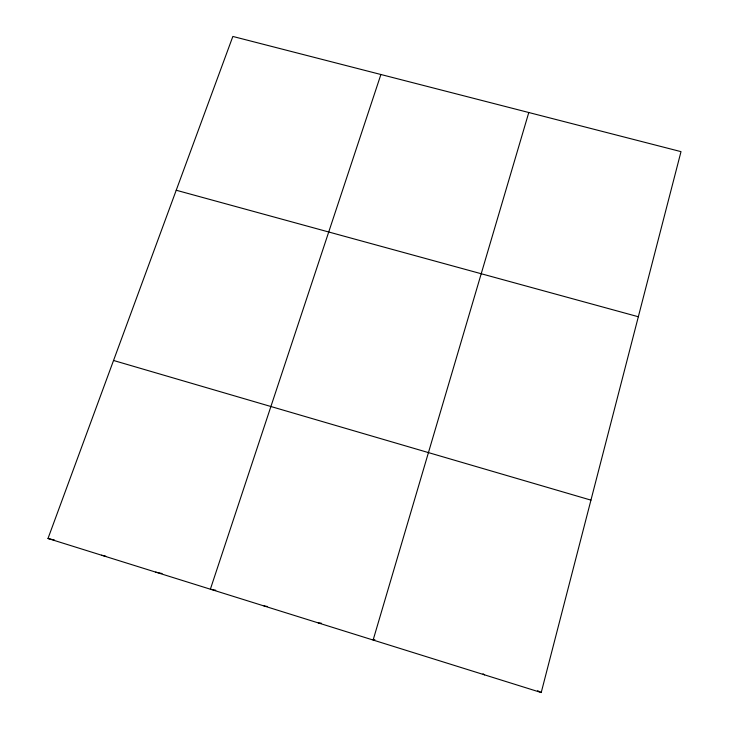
<?xml version="1.0" encoding="UTF-8"?>
<svg xmlns="http://www.w3.org/2000/svg" width="729" height="729" viewBox="0 0 729 729"><rect width="100%" height="100%" fill="white"/><g stroke="black" fill="none" stroke-linecap="round" stroke-linejoin="round"><path stroke-width="1.09" d="M541.219 692.55L681.004 151.641L232.852 36.45L47.996 538.485L541.219 692.55L537.601 690.7M528.789 112.512L373.13 640.044L374.879 639.643M380.902 74.504L210.371 589.205L215.775 590.262M318.3 622.921L321.188 623.113M264.044 605.972L267.37 606.482M155.66 572.119L162.066 573.523M101.541 555.216L105.76 556.209M47.996 538.485L54.575 540.107M176.227 190.242L638.34 316.751M113.542 360.481L590.946 500.13M483.035 673.796L484.585 674.863"/></g></svg>
